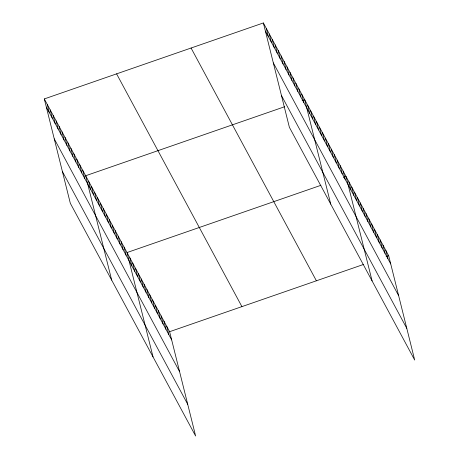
<?xml version="1.0" encoding="UTF-8"?>
<svg xmlns="http://www.w3.org/2000/svg" width="459" height="459" viewBox="0 0 459 459"><rect width="100%" height="100%" fill="white"/><g stroke="black" fill="none" stroke-linecap="round" stroke-linejoin="round"><path stroke-width="0.69" d="M44.299 98.932L169.618 331.696L195.637 436.05L70.319 203.28L44.299 98.932L263.363 22.95L388.681 255.72L414.701 360.068L289.382 127.304L263.363 22.95M284.712 106.706L85.655 175.745L111.675 280.093M302.137 100.659L304.719 99.764L330.738 204.117M320.904 185.31L127.011 252.559L153.031 356.907M343.493 177.472L346.075 176.577L372.094 280.931M169.618 331.696L363.511 264.453M386.099 256.615L388.681 255.72M265.405 31.143L390.724 263.914M273.317 62.877L398.636 295.642M281.47 95.57L406.789 328.34M191.07 48.023L316.394 280.793M116.592 73.853L241.91 306.623M46.342 107.119L171.66 339.889M54.254 138.853L179.572 371.624M62.407 171.546L187.725 404.316M385.841 250.442L387.884 258.635M383.001 245.169L385.044 253.362M380.161 239.891L382.204 248.084M377.321 234.618L379.363 242.805M374.481 229.339L376.523 237.532M371.641 224.061L373.683 232.254M368.801 218.788L370.843 226.981M365.961 213.51L368.003 221.703M363.121 208.237L365.163 216.43M360.275 202.958L362.317 211.151M357.435 197.68L359.477 205.873M354.595 192.407L356.637 200.6M351.755 187.129L353.797 195.322M348.915 181.856L350.957 190.049M343.12 171.092L345.162 179.285M340.165 165.607L342.207 173.795M337.21 160.116L339.253 168.31M334.261 154.631L336.304 162.825M331.306 149.146L333.349 157.339M328.351 143.656L330.394 151.849M325.397 138.17L327.439 146.364M322.442 132.685L324.484 140.879M319.487 127.195L321.529 135.388M316.532 121.71L318.575 129.903M313.583 116.225L315.626 124.418M310.628 110.739L312.671 118.933M307.673 105.249L309.716 113.442M301.764 94.279L303.806 102.472M298.809 88.788L300.852 96.981M295.854 83.303L297.897 91.496M292.899 77.818L294.948 86.011M289.95 72.333L291.993 80.526M286.995 66.842L289.038 75.035M284.041 61.357L286.083 69.55M281.086 55.872L283.128 64.065M278.131 50.381L280.174 58.574M275.176 44.896L277.219 53.089M272.221 39.411L274.264 47.604M269.272 33.926L271.315 42.113M266.318 28.435L268.36 36.628M166.778 326.424L168.82 334.617M163.938 321.145L165.98 329.338M161.098 315.872L163.14 324.065M158.257 310.594L160.3 318.787M155.417 305.315L157.46 313.508M152.577 300.043L154.62 308.236M149.737 294.764L151.78 302.957M146.897 289.491L148.94 297.684M144.057 284.213L146.1 292.406M141.211 278.94L143.254 287.127M138.371 273.662L140.414 281.855M135.531 268.383L137.574 276.576M132.691 263.11L134.734 271.303M129.851 257.832L131.894 266.025M124.056 247.068L126.099 255.261M121.101 241.583L123.144 249.776M118.147 236.098L120.189 244.291M115.198 230.607L117.24 238.8M112.243 225.122L114.285 233.315M109.288 219.637L111.33 227.83M106.333 214.152L108.376 222.345M103.378 208.661L105.421 216.855M100.423 203.176L102.466 211.369M97.469 197.691L99.511 205.884M94.514 192.201L96.562 200.394M91.565 186.715L93.607 194.909M88.61 181.23L90.653 189.424M82.7 170.255L84.743 178.448M79.746 164.77L81.788 172.963M76.791 159.284L78.833 167.478M73.836 153.794L75.878 161.987M70.887 148.309L72.929 156.502M67.932 142.824L69.975 151.017M64.977 137.339L67.02 145.526M62.022 131.848L64.065 140.041M59.068 126.363L61.11 134.556M56.113 120.878L58.155 129.071M53.158 115.387L55.2 123.58M50.209 109.902L52.251 118.095M47.254 104.417L49.297 112.61"/></g></svg>
